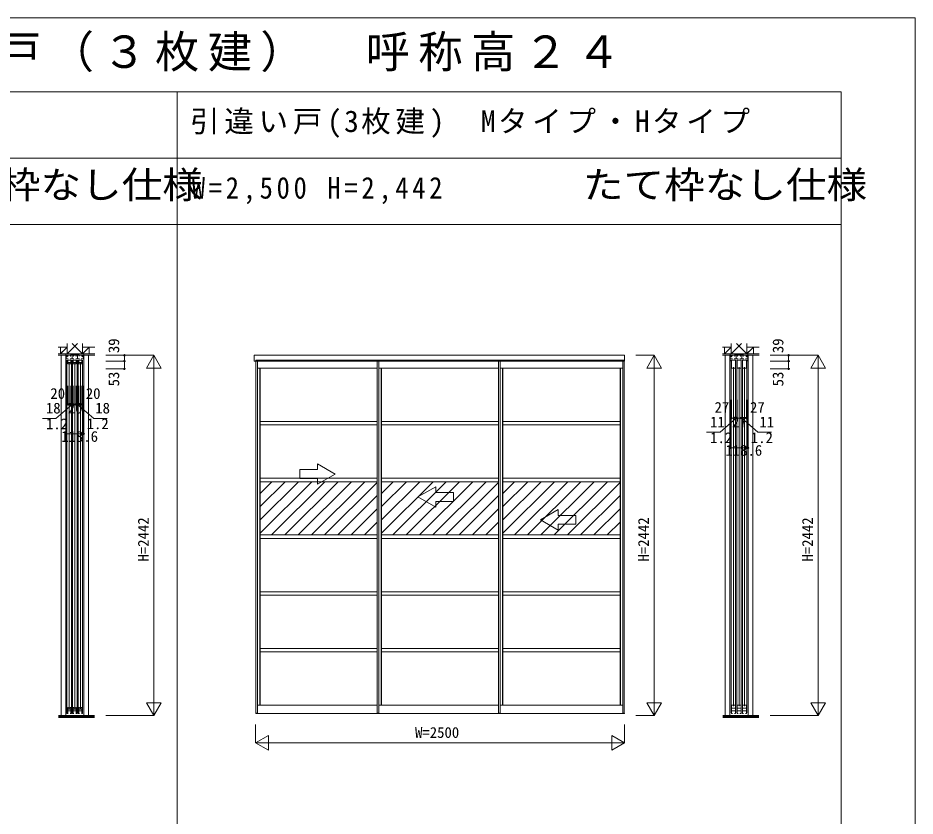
# Model space of a CAD drawing. Units: millimetres, scale not verified. Extents: x -21025 to 6475, y -14850 to 5150.
# Drawn here: x 397 to 6475, y -259 to 5150 of the extents above; entities that cross this region are included whole.
import ezdxf
from ezdxf.enums import TextEntityAlignment as Align

# ---------------------------------------------------------------- set-up
doc = ezdxf.new("R2010")
doc.units = ezdxf.units.MM
doc.header["$LTSCALE"] = 50
doc.layers.add('0-0_0', color=7, linetype='Continuous')
for name, color, linetype, lineweight in [('0-1_YKK_F1', 7, 'Continuous', 9), ('0-2_YKK_N1', 2, 'Continuous', 9), ('0-3_YKK_Z1', 7, 'Continuous', 9), ('0-4_YKK_A1', 4, 'Continuous', 9), ('0-6_YKK_C1', 4, 'Continuous', 9)]:
    doc.layers.add(name, color=color, linetype=linetype, lineweight=lineweight)
doc.styles.add('ＭＳ ゴシック', font='')
doc.styles.get('ＭＳ ゴシック').set_extended_font_data('MS Gothic')

msp = doc.modelspace()

# ---------------------------------------------------------------- linework, layer by layer
at = {"layer": '0-1_YKK_F1'}
for p, q in [((-21025, 5150), (6475, 5150)), ((6475, -14850), (6475, 5150)), ((-21025, 4650), (5975, 4650)), ((1475, -14850), (1475, 4650)), ((5975, -14850), (5975, 4650)), ((-21025, 4200), (5975, 4200)), ((-21025, 3750), (5975, 3750))]:
    msp.add_line(p, q, dxfattribs=at)
at = {"layer": '0-2_YKK_N1'}
for p, q in [((993.5, 2863.5), (1318.5, 2863.5)), ((1118.5, 2824.5), (1118.5, 2863.5)), ((4582.28, 2863.5), (4707.28, 2863.5)), ((4707.28, 421.5), (4707.28, 2863.5)), ((5493.5, 2863.5), (5818.5, 2863.5)), ((5618.5, 2824.5), (5618.5, 2863.5)), ((993.5, 2824.5), (1118.5, 2824.5)), ((1118.5, 2824.5), (1118.5, 2771.5)), ((5493.5, 2824.5), (5618.5, 2824.5)), ((5618.5, 2824.5), (5618.5, 2771.5)), ((993.5, 2771.5), (1118.5, 2771.5)), ((1268.5, 2776.9), (1368.5, 2776.9)), ((4657.28, 2776.9), (4757.28, 2776.9)), ((5493.5, 2771.5), (5618.5, 2771.5)), ((5768.5, 2776.9), (5868.5, 2776.9)), ((721.81, 2331.07), (721.81, 2656.07)), ((723.01, 2331.07), (723.01, 2656.07)), ((734.31, 2656.07), (734.31, 2530.57)), ((754.31, 2656.07), (754.31, 2530.57)), ((772.31, 2656.07), (772.31, 2530.57)), ((792.31, 2656.07), (792.31, 2530.57)), ((810.31, 2656.07), (810.31, 2530.57)), ((830.31, 2656.07), (830.31, 2530.57)), ((841.61, 2331.07), (841.61, 2656.07)), ((842.81, 2331.07), (842.81, 2656.07)), ((5221.81, 2236.95), (5221.81, 2561.95)), ((5223.01, 2236.95), (5223.01, 2561.95)), ((5230.81, 2561.95), (5230.81, 2436.45)), ((5257.81, 2561.95), (5257.81, 2436.45)), ((5268.81, 2561.95), (5268.81, 2436.45)), ((5295.81, 2561.95), (5295.81, 2436.45)), ((5306.81, 2561.95), (5306.81, 2436.45)), ((5333.81, 2561.95), (5333.81, 2436.45)), ((5341.61, 2236.95), (5341.61, 2561.95)), ((5342.81, 2236.95), (5342.81, 2561.95)), ((763.31, 2531.07), (654.13, 2436.04)), ((734.31, 2531.07), (754.31, 2531.07)), ((754.31, 2531.07), (772.31, 2531.07)), ((772.31, 2531.07), (792.31, 2531.07)), ((792.31, 2531.07), (810.31, 2531.07)), ((801.31, 2531.07), (910.49, 2436.04)), ((810.31, 2531.07), (830.31, 2531.07)), ((654.13, 2436.04), (562.29, 2436.04)), ((910.49, 2436.04), (1002.34, 2436.04)), ((5263.31, 2436.95), (5154.13, 2341.93)), ((5230.81, 2436.95), (5257.81, 2436.95)), ((5257.81, 2436.95), (5268.81, 2436.95)), ((5268.81, 2436.95), (5295.81, 2436.95)), ((5295.81, 2436.95), (5306.81, 2436.95)), ((5301.31, 2436.95), (5410.49, 2341.93)), ((5306.81, 2436.95), (5333.81, 2436.95)), ((723.01, 2331.07), (721.81, 2331.07)), ((723.01, 2331.07), (841.61, 2331.07)), ((841.61, 2331.07), (842.81, 2331.07)), ((5154.13, 2341.93), (5062.28, 2341.93)), ((5410.49, 2341.93), (5502.34, 2341.93)), ((5223.01, 2236.95), (5221.81, 2236.95)), ((5223.01, 2236.95), (5341.61, 2236.95)), ((5341.61, 2236.95), (5342.81, 2236.95)), ((1368.5, 508.1), (1268.5, 508.1)), ((4757.28, 508.1), (4657.28, 508.1)), ((5868.5, 508.1), (5768.5, 508.1)), ((4582.28, 421.5), (4707.28, 421.5)), ((4507.28, 361.5), (4507.28, 236.5)), ((2093.88, 286.5), (2093.88, 186.5)), ((4507.28, 236.5), (4420.68, 186.5))]:
    msp.add_line(p, q, dxfattribs=at)
for points in [[(993.5, 421.5), (1318.5, 421.5), (1318.5, 2863.5)], [(1268.5, 2776.9), (1318.5, 2863.5), (1368.5, 2776.9)], [(4657.28, 2776.9), (4707.28, 2863.5), (4757.28, 2776.9)], [(5493.5, 421.5), (5818.5, 421.5), (5818.5, 2863.5)], [(5768.5, 2776.9), (5818.5, 2863.5), (5868.5, 2776.9)], [(1368.5, 508.1), (1318.5, 421.5), (1268.5, 508.1)], [(4757.28, 508.1), (4707.28, 421.5), (4657.28, 508.1)], [(5868.5, 508.1), (5818.5, 421.5), (5768.5, 508.1)], [(2007.28, 361.5), (2007.28, 236.5), (2093.88, 186.5)], [(2093.88, 286.5), (2007.28, 236.5), (4507.28, 236.5)], [(4507.28, 236.5), (4420.68, 286.5), (4420.68, 186.5)]]:
    msp.add_lwpolyline(points, dxfattribs=at)
for centre in [(1118.5, 2863.5), (5618.5, 2863.5), (1118.5, 2824.5), (5618.5, 2824.5), (1118.5, 2771.5), (5618.5, 2771.5), (734.31, 2531.07), (754.31, 2531.07), (772.29, 2531.07), (792.31, 2531.07), (810.31, 2531.07), (830.31, 2531.07), (5230.81, 2436.95), (5257.81, 2436.95), (5268.81, 2436.95), (5295.81, 2436.95), (5306.81, 2436.95), (5333.81, 2436.95), (721.81, 2331.07), (723.01, 2331.07), (841.61, 2331.07), (842.81, 2331.07), (5221.81, 2236.95), (5223.01, 2236.95), (5341.61, 2236.95), (5342.81, 2236.95)]:
    msp.add_circle(centre, 5, dxfattribs=at)
at = {"layer": '0-3_YKK_Z1'}
for p, q in [((684.81, 2919), (670.19, 2919)), ((684.81, 2874), (729.81, 2919)), ((684.81, 2919), (684.81, 2874)), ((729.81, 2919), (684.81, 2919)), ((799.81, 2944), (729.81, 2874)), ((729.81, 2944), (729.81, 2874)), ((729.81, 2874), (729.81, 2919)), ((764.81, 2944), (834.81, 2874)), ((834.81, 2874), (834.81, 2944)), ((834.81, 2874), (879.81, 2919)), ((834.81, 2919), (834.81, 2874)), ((879.81, 2919), (834.81, 2919)), ((879.81, 2919), (917.75, 2919)), ((879.81, 2874), (879.81, 2919)), ((5184.81, 2919), (5170.18, 2919)), ((5184.81, 2874), (5229.81, 2919)), ((5184.81, 2919), (5184.81, 2874)), ((5229.81, 2919), (5184.81, 2919)), ((5299.81, 2944), (5229.81, 2874)), ((5229.81, 2944), (5229.81, 2874)), ((5229.81, 2874), (5229.81, 2919)), ((5264.81, 2944), (5334.81, 2874)), ((5334.81, 2874), (5334.81, 2944)), ((5334.81, 2874), (5379.81, 2919)), ((5334.81, 2919), (5334.81, 2874)), ((5379.81, 2919), (5334.81, 2919)), ((5379.81, 2919), (5417.75, 2919)), ((5379.81, 2874), (5379.81, 2919)), ((669.32, 2863.5), (918.5, 2863.5)), ((670.19, 2874), (918.15, 2874)), ((684.81, 2874), (699.02, 2888.21)), ((684.81, 2874), (729.81, 2874)), ((689.31, 2863.5), (689.31, 421.5)), ((720.81, 2863.5), (720.81, 421.5)), ((721.81, 2863.5), (842.81, 2874)), ((721.81, 2863.5), (721.81, 2874)), ((729.81, 2874), (834.81, 2874)), ((834.81, 2874), (849.23, 2888.42)), ((834.81, 2874), (879.81, 2874)), ((842.81, 2863.5), (842.81, 2874)), ((843.81, 2863.5), (843.81, 421.5)), ((875.31, 2863.5), (875.31, 421.5)), ((5169.32, 2863.5), (5418.5, 2863.5)), ((5170.18, 2874), (5418.14, 2874)), ((5184.81, 2874), (5199.02, 2888.21)), ((5184.81, 2874), (5229.81, 2874)), ((5189.31, 2863.5), (5189.31, 421.5)), ((5220.81, 2863.5), (5220.81, 421.5)), ((5221.81, 2863.5), (5342.81, 2874)), ((5221.81, 2863.5), (5221.81, 2874)), ((5229.81, 2874), (5334.81, 2874)), ((5334.81, 2874), (5349.23, 2888.42)), ((5334.81, 2874), (5379.81, 2874)), ((5342.81, 2863.5), (5342.81, 2874)), ((5343.81, 2863.5), (5343.81, 421.5)), ((5375.31, 2863.5), (5375.31, 421.5)), ((671.68, 421.5), (916.75, 421.5)), ((671.68, 419.5), (916.75, 419.5)), ((671.68, 417.5), (916.75, 417.5)), ((671.68, 415.5), (916.75, 415.5)), ((671.68, 413.5), (916.75, 413.5)), ((671.68, 411.5), (916.75, 411.5)), ((916.75, 409.5), (671.68, 409.5)), ((5171.68, 421.5), (5416.75, 421.5)), ((5171.68, 419.5), (5416.75, 419.5)), ((5171.68, 417.5), (5416.75, 417.5)), ((5171.68, 415.5), (5416.75, 415.5)), ((5171.68, 413.5), (5416.75, 413.5)), ((5171.68, 411.5), (5416.75, 411.5)), ((5416.75, 409.5), (5171.68, 409.5))]:
    msp.add_line(p, q, dxfattribs=at)
at = {"layer": '0-4_YKK_A1'}
for p, q in [((1997.3, 2863.5), (4507.28, 2863.5)), ((1997.3, 2824.5), (1997.3, 2863.5)), ((4507.28, 2824.5), (4507.28, 2863.5)), ((4507.28, 2824.5), (1997.3, 2824.5)), ((2009.3, 2829.5), (2831.54, 2829.5)), ((2009.3, 2829.5), (2009.3, 438.5)), ((2019.3, 2829.5), (2019.3, 436.5)), ((2831.54, 2829.5), (3653.78, 2829.5)), ((2831.54, 2829.5), (2831.54, 438.5)), ((2841.54, 2829.5), (2841.54, 436.5)), ((3653.78, 2829.5), (4505.28, 2829.5)), ((3653.78, 2829.5), (3653.78, 438.5)), ((3663.78, 2829.5), (3663.78, 436.5)), ((4495.28, 436.5), (4495.28, 2829.5)), ((4505.28, 438.5), (4505.28, 2829.5)), ((2019.3, 2775.5), (2831.54, 2775.5)), ((2036.3, 2775.5), (2036.3, 492.5)), ((2038.3, 2775.5), (2038.3, 492.5)), ((2841.54, 2775.5), (3653.78, 2775.5)), ((2858.54, 2775.5), (2858.54, 492.5)), ((2860.54, 2775.5), (2860.54, 492.5)), ((3663.78, 2775.5), (4495.28, 2775.5)), ((3680.78, 2775.5), (3680.78, 492.5)), ((3682.78, 2775.5), (3682.78, 492.5)), ((4476.28, 492.5), (4476.28, 2775.5)), ((4478.28, 492.5), (4478.28, 2775.5)), ((2038.3, 2414.17), (2038.3, 2391.17)), ((2038.3, 2414.17), (2831.54, 2414.17)), ((2038.3, 2391.17), (2831.54, 2391.17)), ((2860.54, 2414.17), (2860.54, 2391.17)), ((2860.54, 2414.17), (3653.78, 2414.17)), ((2860.54, 2391.17), (3653.78, 2391.17)), ((3682.78, 2414.17), (3682.78, 2391.17)), ((3682.78, 2414.17), (4476.28, 2414.17)), ((3682.78, 2391.17), (4476.28, 2391.17)), ((2427.3, 2088.5), (2427.3, 2127.78)), ((2547.3, 2058.5), (2427.3, 2127.78)), ((2038.3, 2029.84), (2831.54, 2029.84)), ((2038.3, 1837.55), (2207.58, 2006.83)), ((2038.3, 1927.36), (2117.78, 2006.83)), ((2038.3, 1657.95), (2387.19, 2006.83)), ((2038.3, 1747.75), (2297.38, 2006.83)), ((2115.65, 1645.5), (2476.99, 2006.83)), ((2205.46, 1645.5), (2566.79, 2006.83)), ((2295.26, 1645.5), (2656.59, 2006.83)), ((2307.3, 2028.5), (2427.3, 2028.5)), ((2385.06, 1645.5), (2746.4, 2006.83)), ((2547.3, 2058.5), (2427.3, 1989.22)), ((2427.3, 1989.22), (2427.3, 2028.5)), ((2860.54, 2029.84), (3653.78, 2029.84)), ((2860.54, 1837.55), (3029.82, 2006.83)), ((2860.54, 1927.36), (2940.02, 2006.83)), ((2860.54, 1657.95), (3209.43, 2006.83)), ((2860.54, 1747.75), (3119.62, 2006.83)), ((2937.89, 1645.5), (3299.23, 2006.83)), ((3027.7, 1645.5), (3389.03, 2006.83)), ((3117.5, 1645.5), (3478.83, 2006.83)), ((3207.3, 1645.5), (3568.63, 2006.83)), ((3682.78, 2029.84), (4476.28, 2029.84)), ((3682.78, 1837.55), (3852.06, 2006.83)), ((3682.78, 1927.36), (3762.26, 2006.83)), ((3682.78, 1657.95), (4031.67, 2006.83)), ((3682.78, 1747.75), (3941.86, 2006.83)), ((3760.13, 1645.5), (4121.47, 2006.83)), ((3849.94, 1645.5), (4211.27, 2006.83)), ((3939.74, 1645.5), (4301.07, 2006.83)), ((4029.54, 1645.5), (4390.87, 2006.83)), ((2474.86, 1645.5), (2831.54, 2002.18)), ((3107.3, 1903.5), (3227.3, 1972.78)), ((3227.3, 1933.5), (3227.3, 1972.78)), ((3297.1, 1645.5), (3653.78, 2002.18)), ((4119.34, 1645.5), (4476.28, 2002.44)), ((2564.67, 1645.5), (2831.54, 1912.37)), ((3107.3, 1903.5), (3227.3, 1834.22)), ((3227.3, 1933.5), (3347.3, 1933.5)), ((3347.3, 1933.5), (3347.3, 1873.5)), ((3386.91, 1645.5), (3653.78, 1912.37)), ((4209.15, 1645.5), (4476.28, 1912.63)), ((3347.3, 1873.5), (3227.3, 1873.5)), ((3227.3, 1834.22), (3227.3, 1873.5)), ((2654.47, 1645.5), (2831.54, 1822.57)), ((3476.71, 1645.5), (3653.78, 1822.57)), ((3936.3, 1748.5), (4056.3, 1817.78)), ((4056.3, 1778.5), (4056.3, 1817.78)), ((4056.3, 1778.5), (4176.3, 1778.5)), ((4176.3, 1778.5), (4176.3, 1718.5)), ((4298.95, 1645.5), (4476.28, 1822.83)), ((2744.27, 1645.5), (2831.54, 1732.77)), ((3566.51, 1645.5), (3653.78, 1732.77)), ((3936.3, 1748.5), (4056.3, 1679.22)), ((4056.3, 1679.22), (4056.3, 1718.5)), ((4176.3, 1718.5), (4056.3, 1718.5)), ((4388.75, 1645.5), (4476.28, 1733.03)), ((2038.3, 1645.5), (2831.54, 1645.5)), ((2860.54, 1645.5), (3653.78, 1645.5)), ((3682.78, 1645.5), (4476.28, 1645.5)), ((2038.3, 1261.17), (2831.54, 1261.17)), ((2860.54, 1261.17), (3653.78, 1261.17)), ((3682.78, 1261.17), (4476.28, 1261.17)), ((2038.3, 876.83), (2831.54, 876.83)), ((2860.54, 876.83), (3653.78, 876.83)), ((3682.78, 876.83), (4476.28, 876.83)), ((2019.3, 492.5), (2831.54, 492.5)), ((2841.54, 492.5), (3653.78, 492.5)), ((3663.78, 492.5), (4495.28, 492.5)), ((2009.1, 438.5), (2009.1, 436.5)), ((2009.1, 438.5), (2019.3, 438.5)), ((2009.1, 436.5), (2831.54, 436.5)), ((2831.34, 438.5), (2831.34, 436.5)), ((2831.34, 438.5), (2841.54, 438.5)), ((2831.34, 436.5), (3653.78, 436.5)), ((3653.58, 438.5), (3653.58, 436.5)), ((3653.58, 438.5), (3663.78, 438.5)), ((3653.58, 436.5), (4505.48, 436.5)), ((4505.48, 438.5), (4495.28, 438.5)), ((4505.48, 438.5), (4505.48, 436.5))]:
    msp.add_line(p, q, dxfattribs=at)
for points in [[(2427.3, 2088.5), (2307.3, 2088.5), (2307.3, 2028.5)], [(2038.3, 2029.84), (2038.3, 2006.83), (2831.54, 2006.83)], [(2860.54, 2029.84), (2860.54, 2006.83), (3653.78, 2006.83)], [(3682.78, 2029.84), (3682.78, 2006.83), (4476.28, 2006.83)], [(2038.3, 1645.5), (2038.3, 1622.5), (2831.54, 1622.5)], [(2860.54, 1645.5), (2860.54, 1622.5), (3653.78, 1622.5)], [(3682.78, 1645.5), (3682.78, 1622.5), (4476.28, 1622.5)], [(2038.3, 1261.17), (2038.3, 1238.17), (2831.54, 1238.17)], [(2860.54, 1261.17), (2860.54, 1238.17), (3653.78, 1238.17)], [(3682.78, 1261.17), (3682.78, 1238.17), (4476.28, 1238.17)], [(2038.3, 876.83), (2038.3, 853.83), (2831.54, 853.83)], [(2860.54, 876.83), (2860.54, 853.83), (3653.78, 853.83)], [(3682.78, 876.83), (3682.78, 853.83), (4476.28, 853.83)]]:
    msp.add_lwpolyline(points, dxfattribs=at)
at = {"layer": '0-6_YKK_C1'}
for p, q in [((721.81, 2863.5), (721.81, 2824.5)), ((842.81, 2863.5), (721.81, 2863.5)), ((723.81, 2862.2), (723.81, 2853)), ((730.51, 2853), (730.51, 2863.5)), ((734.91, 2858.2), (734.91, 2863.5)), ((736.91, 2858.2), (734.91, 2858.2)), ((751.71, 2858.2), (753.71, 2858.2)), ((753.71, 2858.2), (753.71, 2863.5)), ((763.31, 2839.7), (763.31, 2863.5)), ((772.91, 2858.2), (772.91, 2863.5)), ((774.91, 2858.2), (772.91, 2858.2)), ((789.71, 2858.2), (791.71, 2858.2)), ((791.71, 2858.2), (791.71, 2863.5)), ((801.31, 2839.7), (801.31, 2863.5)), ((810.91, 2858.2), (810.91, 2863.5)), ((812.91, 2858.2), (810.91, 2858.2)), ((827.71, 2858.2), (829.71, 2858.2)), ((829.71, 2858.2), (829.71, 2863.5)), ((834.11, 2863.5), (834.11, 2853)), ((840.81, 2862.2), (840.81, 2853)), ((842.81, 2824.5), (842.81, 2863.5)), ((5221.81, 2863.5), (5221.81, 2824.5)), ((5342.81, 2863.5), (5221.81, 2863.5)), ((5223.81, 2862.2), (5223.81, 2853)), ((5230.51, 2853), (5230.51, 2863.5)), ((5234.91, 2858.2), (5234.91, 2863.5)), ((5236.91, 2858.2), (5234.91, 2858.2)), ((5251.71, 2858.2), (5253.71, 2858.2)), ((5253.71, 2858.2), (5253.71, 2863.5)), ((5263.31, 2839.7), (5263.31, 2863.5)), ((5272.91, 2858.2), (5272.91, 2863.5)), ((5274.91, 2858.2), (5272.91, 2858.2)), ((5289.71, 2858.2), (5291.71, 2858.2)), ((5291.71, 2858.2), (5291.71, 2863.5)), ((5301.31, 2839.7), (5301.31, 2863.5)), ((5310.91, 2858.2), (5310.91, 2863.5)), ((5312.91, 2858.2), (5310.91, 2858.2)), ((5327.71, 2858.2), (5329.71, 2858.2)), ((5329.71, 2858.2), (5329.71, 2863.5)), ((5334.11, 2863.5), (5334.11, 2853)), ((5340.81, 2862.2), (5340.81, 2853)), ((5342.81, 2824.5), (5342.81, 2863.5)), ((723.31, 2853), (730.51, 2853)), ((723.31, 2839.7), (723.31, 2853)), ((738.11, 2839.7), (723.31, 2839.7)), ((729.31, 440.6), (729.31, 2829.5)), ((734.31, 2815.5), (754.31, 2815.5)), ((744.31, 2811), (744.31, 467)), ((750.51, 2839.7), (776.11, 2839.7)), ((759.31, 2829.5), (759.31, 440.6)), ((767.31, 440.6), (767.31, 2829.5)), ((772.31, 2815.5), (792.31, 2815.5)), ((782.31, 2811), (782.31, 467)), ((788.51, 2839.7), (814.11, 2839.7)), ((797.31, 2829.5), (797.31, 440.6)), ((805.31, 440.6), (805.31, 2829.5)), ((810.31, 2815.5), (830.31, 2815.5)), ((820.31, 2811), (820.31, 467)), ((841.31, 2839.7), (826.51, 2839.7)), ((834.11, 2853), (841.31, 2853)), ((835.31, 2829.5), (835.31, 440.6)), ((841.31, 2853), (841.31, 2839.7)), ((5223.31, 2853), (5230.51, 2853)), ((5223.31, 2839.7), (5223.31, 2853)), ((5238.11, 2839.7), (5223.31, 2839.7)), ((5229.31, 2829.5), (5229.31, 440.5)), ((5250.51, 2839.7), (5276.11, 2839.7)), ((5257.81, 2829.5), (5257.81, 2775.5)), ((5259.31, 440.5), (5259.31, 2829.5)), ((5267.31, 2829.5), (5267.31, 440.5)), ((5288.51, 2839.7), (5314.11, 2839.7)), ((5295.81, 2829.5), (5295.81, 2775.5)), ((5297.31, 440.5), (5297.31, 2829.5)), ((5305.31, 2829.5), (5305.31, 440.5)), ((5341.31, 2839.7), (5326.51, 2839.7)), ((5333.81, 2829.5), (5333.81, 2775.5)), ((5334.11, 2853), (5341.31, 2853)), ((5335.31, 440.5), (5335.31, 2829.5)), ((5341.31, 2853), (5341.31, 2839.7)), ((5242.01, 2775.5), (5230.81, 2775.5)), ((5244.31, 2782), (5244.31, 486)), ((5246.61, 2775.5), (5257.81, 2775.5)), ((5280.01, 2775.5), (5268.81, 2775.5)), ((5282.31, 2782), (5282.31, 486)), ((5284.61, 2775.5), (5295.81, 2775.5)), ((5318.01, 2775.5), (5306.81, 2775.5)), ((5320.31, 2782), (5320.31, 486)), ((5322.61, 2775.5), (5333.81, 2775.5)), ((5242.01, 492.5), (5230.81, 492.5)), ((5230.81, 492.5), (5230.81, 436.5)), ((5246.61, 492.5), (5257.81, 492.5)), ((5257.81, 436.5), (5257.81, 492.5)), ((5280.01, 492.5), (5268.81, 492.5)), ((5268.81, 492.5), (5268.81, 436.5)), ((5284.61, 492.5), (5295.81, 492.5)), ((5295.81, 436.5), (5295.81, 492.5)), ((5318.01, 492.5), (5306.81, 492.5)), ((5306.81, 492.5), (5306.81, 436.5)), ((5322.61, 492.5), (5333.81, 492.5)), ((5333.81, 436.5), (5333.81, 492.5)), ((734.31, 476.5), (734.31, 440.5)), ((734.31, 465.5), (754.31, 465.5)), ((734.31, 453.5), (754.31, 453.5)), ((754.31, 440.5), (754.31, 476.5)), ((772.31, 476.5), (772.31, 440.5)), ((772.31, 465.5), (792.31, 465.5)), ((772.31, 453.5), (792.31, 453.5)), ((792.31, 440.5), (792.31, 476.5)), ((810.31, 476.5), (810.31, 440.5)), ((810.31, 465.5), (830.31, 465.5)), ((810.31, 453.5), (830.31, 453.5)), ((830.31, 440.5), (830.31, 476.5)), ((5230.81, 470.8), (5257.81, 470.8)), ((5230.81, 453.5), (5257.81, 453.5)), ((5230.81, 436.5), (5237.81, 436.5)), ((5250.81, 436.5), (5257.81, 436.5)), ((5268.81, 470.8), (5295.81, 470.8)), ((5268.81, 453.5), (5295.81, 453.5)), ((5268.81, 436.5), (5275.81, 436.5)), ((5288.81, 436.5), (5295.81, 436.5)), ((5306.81, 470.8), (5333.81, 470.8)), ((5306.81, 453.5), (5333.81, 453.5)), ((5306.81, 436.5), (5313.81, 436.5)), ((5326.81, 436.5), (5333.81, 436.5))]:
    msp.add_line(p, q, dxfattribs=at)
for points in [[(739.81, 2806), (738.31, 2806), (738.31, 2804.5), (734.31, 2804.5), (734.31, 2829.5), (754.31, 2829.5), (754.31, 2804.5), (750.31, 2804.5), (750.31, 2806), (748.81, 2806)], [(777.81, 2806), (776.31, 2806), (776.31, 2804.5), (772.31, 2804.5), (772.31, 2829.5), (792.31, 2829.5), (792.31, 2804.5), (788.31, 2804.5), (788.31, 2806), (786.81, 2806)], [(815.81, 2806), (814.31, 2806), (814.31, 2804.5), (810.31, 2804.5), (810.31, 2829.5), (830.31, 2829.5), (830.31, 2804.5), (826.31, 2804.5), (826.31, 2806), (824.81, 2806)], [(5230.81, 2775.25), (5230.81, 2829.5), (5257.81, 2829.5)], [(5268.81, 2775.25), (5268.81, 2829.5), (5295.81, 2829.5)], [(5306.81, 2775.25), (5306.81, 2829.5), (5333.81, 2829.5)], [(734.31, 440.5), (729.11, 440.5), (729.11, 436.5), (737.81, 436.5)], [(739.81, 475), (738.31, 475), (738.31, 476.5), (734.31, 476.5)], [(754.31, 476.5), (750.31, 476.5), (750.31, 475), (748.81, 475)], [(750.81, 436.5), (759.51, 436.5), (759.51, 440.5), (754.31, 440.5)], [(772.31, 440.5), (767.11, 440.5), (767.11, 436.5), (775.81, 436.5)], [(777.81, 475), (776.31, 475), (776.31, 476.5), (772.31, 476.5)], [(792.31, 476.5), (788.31, 476.5), (788.31, 475), (786.81, 475)], [(788.81, 436.5), (797.51, 436.5), (797.51, 440.5), (792.31, 440.5)], [(810.31, 440.5), (805.11, 440.5), (805.11, 436.5), (813.81, 436.5)], [(815.81, 475), (814.31, 475), (814.31, 476.5), (810.31, 476.5)], [(830.31, 476.5), (826.31, 476.5), (826.31, 475), (824.81, 475)], [(826.81, 436.5), (835.51, 436.5), (835.51, 440.5), (830.31, 440.5)]]:
    msp.add_lwpolyline(points, dxfattribs=at)

# ---------------------------------------------------------------- texts
at = {"layer": '0-0_0', "color": 3, "style": 'ＭＳ ゴシック', "width": 1.1}
for p in [(-274.95, 3872.59), (4225.05, 3872.59)]:
    msp.add_text('たて枠なし仕様', height=183.3, dxfattribs=at).set_placement(p, align=Align.BOTTOM_LEFT)
at = {"layer": '0-0_0', "color": 3, "insert": (-20441.67, 4775), "char_height": 219.9, "attachment_point": 7, "style": 'ＭＳ ゴシック'}
msp.add_mtext('\\T1.19;ＡＹＨＳＰ＿Ｈ２５\\~\\~アルミインテリア建材\\~\\~［スクリーンパーティション］\\~\\~間仕切\\~\\~上吊り\\~\\~スライディングタイプ\\~\\~引違い戸（３枚建）\\~\\~呼称高２４', dxfattribs=at)
at = {"layer": '0-0_0', "char_height": 146.6, "attachment_point": 7, "style": 'ＭＳ ゴシック'}
for s, insert in [('\\T1.16;引違い戸(3枚建)\\~\\~Mタイプ・Hタイプ', (1563.33, 4337.5)), ('\\T1.28;\\W0.9;W=2,500\\~H=2,442', (1575, 3887.5))]:
    msp.add_mtext(s, dxfattribs=dict(at, insert=insert))
at = {"layer": '0-2_YKK_N1', "color": 4, "style": 'ＭＳ ゴシック'}
for s, p in [('39', (1104.99, 2878.22)), ('39', (5604.99, 2878.22)), ('53', (1104.99, 2652.74)), ('53', (5604.99, 2652.74)), ('H=2442', (1304.99, 1465.62)), ('H=2442', (4693.77, 1465.62)), ('H=2442', (5804.99, 1465.62))]:
    msp.add_text(s, height=73.31, rotation=90, dxfattribs=at).set_placement(p, align=Align.BOTTOM_LEFT)
for s, p in [('20', (616.57, 2546.03)), ('20', (856.78, 2546.03)), ('18', (586.5, 2447.03)), ('20', (734.5, 2447.03)), ('18', (920.86, 2447.03)), ('27', (5116.57, 2451.92)), ('27', (5356.78, 2451.92)), ('1.2', (586.87, 2340.44)), ('1.2', (862.4, 2340.83)), ('11', (5086.5, 2352.91)), ('27', (5234.5, 2352.91)), ('11', (5420.86, 2352.91)), ('118.6', (690.33, 2254.83)), ('1.2', (5086.87, 2246.33)), ('1.2', (5362.4, 2246.72)), ('118.6', (5190.34, 2160.72)), ('W=2500', (3087.4, 248.5))]:
    msp.add_text(s, height=73.31, dxfattribs=at).set_placement(p, align=Align.BOTTOM_LEFT)

doc.saveas('drawing.dxf')
